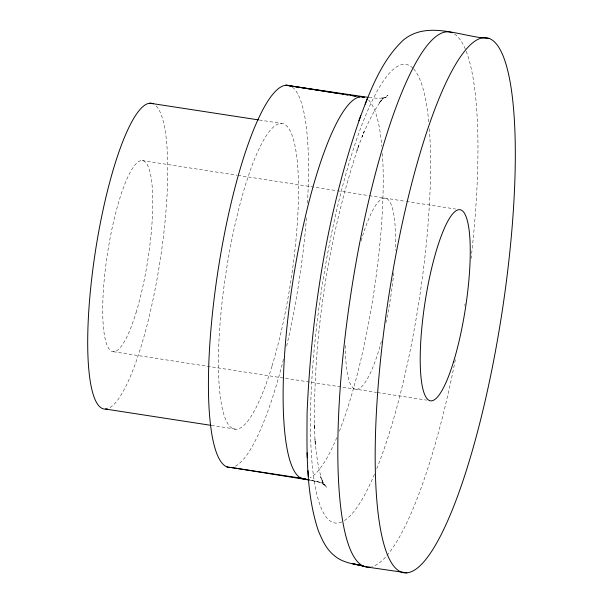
<?xml version="1.0" encoding="UTF-8"?>
<svg xmlns="http://www.w3.org/2000/svg" width="603" height="603" viewBox="0 0 603 603"><rect width="100%" height="100%" fill="white"/><g stroke="black" fill="none" stroke-linecap="round" stroke-linejoin="round"><path stroke-width="0.45" stroke-dasharray="3.02 2.26" d="M368.998 97.46L378.79 98.432L386.267 97.309L381.985 98.44L388 95.425L383.395 98.477L378.601 103.399L382.83 98.583C373.762 110.025 367.717 123.449 362.094 136.821L364.084 131.537L356.908 150.418L358.717 145.624C328.371 236.738 313.454 333.255 314.457 429.268L314.186 424.226L315.248 444.494L314.954 438.924C316.206 453.637 317.864 468.508 322.929 482.468L320.359 476.626L323.389 482.995L326.811 487.533L322.002 482.852L325.703 485.46L318.912 482.129L309.965 480.146M259.403 120.02L281.669 123.442M142.127 160.556L237.009 175.232M237.944 175.375L336.549 190.631M337.476 190.774L368.177 195.523M369.104 195.666L405.389 201.281M406.324 201.425L455.642 209.045M113.349 351.715L376.551 392.417M377.478 392.561L426.638 400.128M211.48 425.401L236.564 429.276M309.995 480.222L322.876 482.867L310.123 480.124M361.091 240.921A96.676 20.427 -81.2 0 1 395.342 250.396M393.767 272.88A96.676 20.427 -81.2 0 1 385.95 322.643M381.39 341.419A96.676 20.427 -81.2 0 1 345.542 343.371M292.365 87.179A193.352 40.861 -81.2 0 1 307.432 203.49M306.445 217.917A193.352 40.861 -81.2 0 1 286.47 346.891M283.47 359.267A193.352 40.861 -81.2 0 1 235.487 466.119M156.222 106.015A154.677 32.69 -81.2 0 1 159.908 261.988A154.677 32.69 -81.2 0 1 109.128 408.058M454.511 34.047A270.694 57.202 -81.2 0 1 471.109 258.461M465.086 303.806A270.694 57.202 -81.2 0 1 464.815 305.623M455.363 359.705A270.694 57.202 -81.2 0 1 371.704 566.699M368.561 100.038A193.352 40.861 -81.2 0 1 381.835 146.22M382.4 153.335A193.352 40.861 -81.2 0 1 339.331 431.326M336.745 437.695A193.352 40.861 -81.2 0 1 309.98 477.787M341.75 521.979A232.019 49.031 -81.2 0 1 322.454 283.749A232.019 49.031 -81.2 0 1 412.995 68.245M413.598 68.87A232.019 49.031 -81.2 0 1 428.891 123.291M429.344 128.733A232.019 49.031 -81.2 0 1 376.129 470.25M374.455 474.275A232.019 49.031 -81.2 0 1 342.504 521.633M136.052 312.671A96.676 20.427 -81.2 0 0 144.019 161.114A96.676 20.427 -81.2 0 0 103.143 294.618A96.676 20.427 -81.2 0 0 136.052 312.671M272.081 365.817A154.677 32.69 -81.2 0 0 284.277 124.195A154.677 32.69 -81.2 0 0 219.062 339.067A154.677 32.69 -81.2 0 0 272.081 365.817"/><path stroke-width="0.9" d="M360.722 115.851C327.301 211.118 311.465 312.083 307.085 412.731C306.882 452.107 305.804 492.749 318.271 530.587C322.07 539.73 326.185 549.107 334.137 555.446C342.165 562.561 352.936 563.971 363.066 565.923L352.348 563.534M365.199 104.153C374.305 80.87 384.978 57.119 403.626 39.828C428.228 19.884 461.981 37.19 489.395 38.517A270.694 57.202 -81.2 0 1 470.257 457.767A270.694 57.202 -81.2 0 1 376.053 419.469A270.694 57.202 -81.2 0 1 489.395 38.517M358.913 120.645L367.197 98.869M368.109 97.369L285.86 85.219L344.087 94.339M406.897 572.85L367.121 567.061L352.325 563.541M226.932 466.888L301.01 478.164L309.211 479.928M149.906 103.203L258.476 119.884M105.57 409.068L211.035 425.356M345.934 94.633L347.78 94.92M349.634 95.214L356.102 96.224M359.803 96.804L357.948 96.51L359.765 96.797M361.649 97.091L363.496 97.384M336.512 93.141L290.013 85.837A193.352 40.861 -81.2 0 0 218.052 270.385A193.352 40.861 -81.2 0 0 231.092 467.498L309.075 480.026M338.373 93.435L340.235 93.729M342.097 94.015L343.951 94.309M345.813 94.603L348.602 95.04M350.464 95.334L356.041 96.209M301.01 478.164L309.068 479.95M307.085 452.8L307.349 457.843M308.012 470.626L308.314 476.197M107.326 408.766A154.677 32.69 -81.2 0 1 94.98 254.112A154.677 32.69 -81.2 0 1 153.215 103.822M370.008 567.024A270.694 57.202 -81.2 0 1 351.202 291.686A270.694 57.202 -81.2 0 1 452.235 32.818M305.374 479.091A193.352 40.861 -81.2 0 1 292.847 281.337A193.352 40.861 -81.2 0 1 364.581 97.332M453.546 361.785A96.676 20.427 -81.2 0 0 461.514 210.228A96.676 20.427 -81.2 0 0 420.638 343.74A96.676 20.427 -81.2 0 0 453.546 361.785"/></g></svg>
